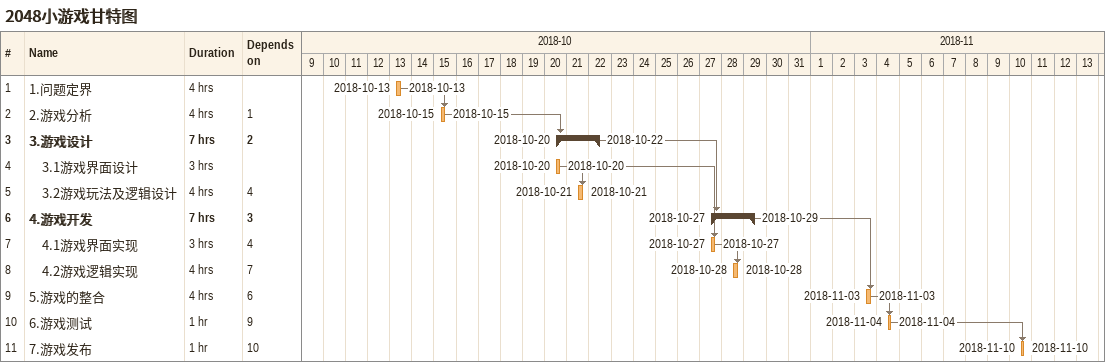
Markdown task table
2048小游戏甘特图

| ID | Level | Task | Duration | Start | Finish | Predecessors |
|---|---|---|---|---|---|---|
| 1 | 1 | 1.问题定界 | 4h | 2018-10-13 | 2018-10-13 |  |
| 2 | 1 | 2.游戏分析 | 4h | 2018-10-15 | 2018-10-15 | 1 |
| 3 | 1 | **3.游戏设计** | 7h | 2018-10-20 | 2018-10-22 | 2 |
| 4 | 2 | 3.1游戏界面设计 | 3h | 2018-10-20 | 2018-10-20 |  |
| 5 | 2 | 3.2游戏玩法及逻辑设计 | 4h | 2018-10-21 | 2018-10-21 | 4 |
| 6 | 1 | **4.游戏开发** | 7h | 2018-10-27 | 2018-10-29 | 3 |
| 7 | 2 | 4.1游戏界面实现 | 3h | 2018-10-27 | 2018-10-27 | 4 |
| 8 | 2 | 4.2游戏逻辑实现 | 4h | 2018-10-28 | 2018-10-28 | 7 |
| 9 | 1 | 5.游戏的整合 | 4h | 2018-11-03 | 2018-11-03 | 6 |
| 10 | 1 | 6.游戏测试 | 1h | 2018-11-04 | 2018-11-04 | 9 |
| 11 | 1 | 7.游戏发布 | 1h | 2018-11-10 | 2018-11-10 | 10 |
